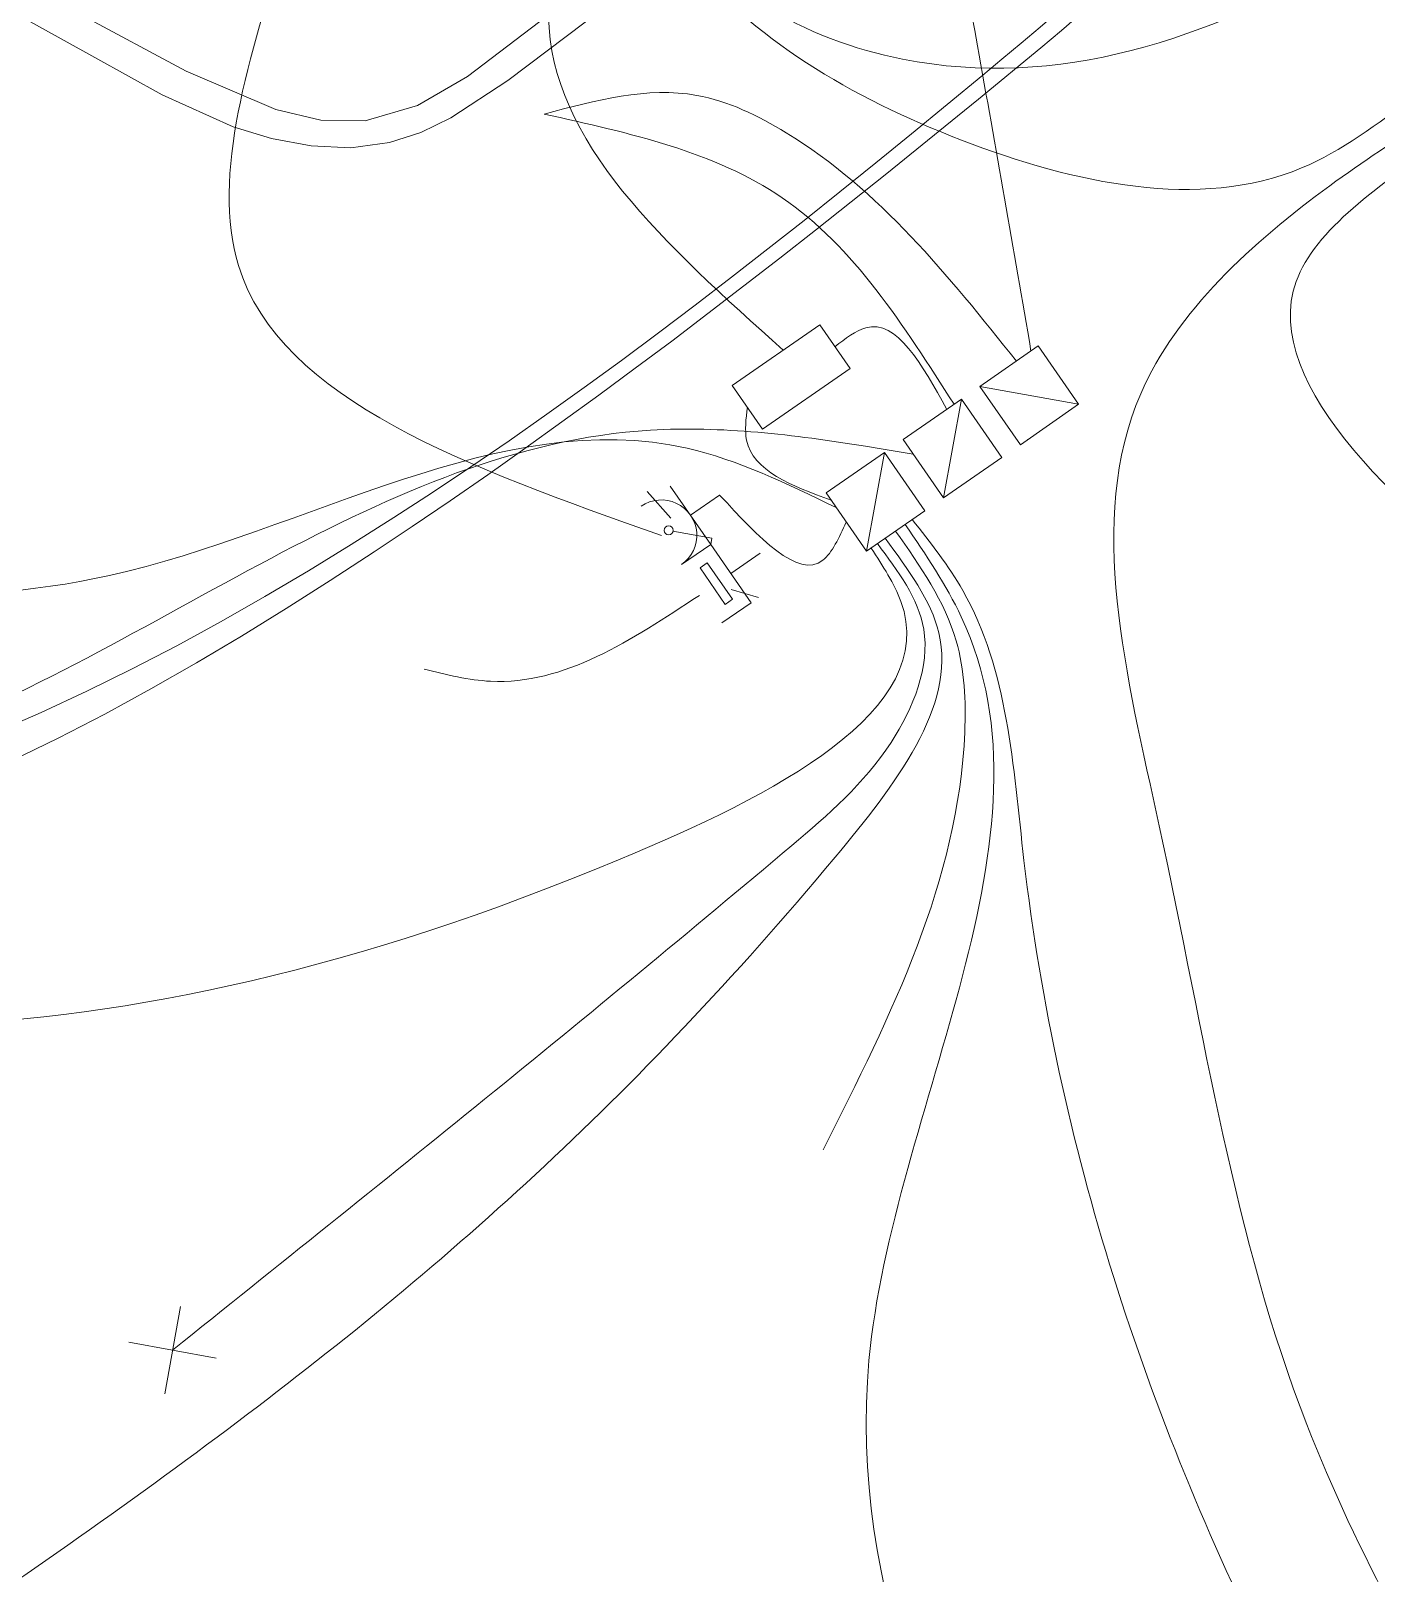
# Model space of a CAD drawing. Header units: metres. Extents: x 2747662.9 to 2747731.3, y 1250221.9 to 1250283.3.
# Drawn here: x 2747693.565 to 2747696.6, y 1250233.567 to 1250237.045 of the extents above; entities that cross this region are included whole.
import ezdxf

# ---------------------------------------------------------------- set-up
doc = ezdxf.new("R2010")
doc.units = ezdxf.units.M
doc.header["$MEASUREMENT"] = 0
doc.linetypes.add('EL_Boden', pattern=[900, 600, -300])
doc.layers.add('___elektro', color=7, linetype='Continuous')
doc.layers.add('___sanitär', color=7, linetype='Continuous')

msp = doc.modelspace()

# ---------------------------------------------------------------- linework, layer by layer
at = {"color": 30, "linetype": 'Continuous', "lineweight": 0, "true_color": 0xff8d1c}
for points, knots in [([(2747695.8211, 1250236.3233), (2747695.7813, 1250236.5529), (2747695.7416, 1250236.7826), (2747695.7003, 1250237.012), (2747695.6344, 1250237.3779), (2747695.5646, 1250237.7431), (2747695.5353, 1250238.1154), (2747695.5039, 1250238.5141), (2747695.519, 1250238.9211), (2747695.6128, 1250239.3079), (2747695.6526, 1250239.4719), (2747695.7066, 1250239.6323), (2747695.7606, 1250239.7927)], [0, 0, 0, 0, 1, 1, 1, 2, 2, 2, 3, 3, 3, 4, 4, 4, 4]), ([(2747698.8496, 1250238.7617), (2747698.3998, 1250238.4966), (2747697.9501, 1250238.2316), (2747697.4883, 1250237.8901), (2747696.872, 1250237.4345), (2747696.2342, 1250236.8429), (2747695.5316, 1250236.9817), (2747695.4224, 1250237.0033), (2747695.3116, 1250237.0425), (2747695.2194, 1250237.1043), (2747695.0838, 1250237.1953), (2747694.9884, 1250237.335), (2747694.8931, 1250237.4748)], [0, 0, 0, 0, 1, 1, 1, 2, 2, 2, 3, 3, 3, 4, 4, 4, 4]), ([(2747694.8374, 1250237.4849), (2747694.7846, 1250237.3461), (2747694.7318, 1250237.2074), (2747694.7331, 1250237.0785), (2747694.736, 1250236.7958), (2747694.9991, 1250236.5607), (2747695.2623, 1250236.3255)], [0, 0, 0, 0, 1, 1, 1, 2, 2, 2, 2]), ([(2747694.8766, 1250237.4634), (2747694.9265, 1250237.3795), (2747694.9765, 1250237.2956), (2747695.0362, 1250237.221), (2747695.192, 1250237.0264), (2747695.4146, 1250236.8951), (2747695.6647, 1250236.7989), (2747695.9188, 1250236.7012), (2747696.2014, 1250236.6398), (2747696.4315, 1250236.7362), (2747696.5215, 1250236.7739), (2747696.6036, 1250236.8359), (2747696.6856, 1250236.8978)], [0, 0, 0, 0, 1, 1, 1, 2, 2, 2, 3, 3, 3, 4, 4, 4, 4]), ([(2747694.1432, 1250237.2578), (2747694.0575, 1250236.9882), (2747693.9717, 1250236.7185), (2747694.0337, 1250236.5162), (2747694.1273, 1250236.211), (2747694.5573, 1250236.0592), (2747694.9874, 1250235.9074)], [0, 0, 0, 0, 1, 1, 1, 2, 2, 2, 2]), ([(2747695.7882, 1250236.3005), (2747695.6342, 1250236.4934), (2747695.4803, 1250236.6863), (2747695.269, 1250236.8157), (2747695.2058, 1250236.8544), (2747695.1375, 1250236.8874), (2747695.0673, 1250236.9), (2747694.9559, 1250236.9201), (2747694.8395, 1250236.889), (2747694.7231, 1250236.8579)], [0, 0, 0, 0, 1, 1, 1, 2, 2, 2, 3, 3, 3, 3]), ([(2747695.6475, 1250236.2031), (2747695.5341, 1250236.3812), (2747695.4207, 1250236.5593), (2747695.2598, 1250236.6691), (2747695.1088, 1250236.7721), (2747694.916, 1250236.815), (2747694.7231, 1250236.8579)], [0, 0, 0, 0, 1, 1, 1, 2, 2, 2, 2]), ([(2747696.877, 1250233.0516), (2747696.7166, 1250233.3314), (2747696.5561, 1250233.6112), (2747696.4431, 1250233.902), (2747696.2784, 1250234.3255), (2747696.2144, 1250234.7722), (2747696.1104, 1250235.252), (2747696.0373, 1250235.5888), (2747695.9447, 1250235.9418), (2747696.0685, 1250236.227), (2747696.149, 1250236.4123), (2747696.3208, 1250236.569), (2747696.495, 1250236.696), (2747696.5696, 1250236.7505), (2747696.6447, 1250236.7995), (2747696.7198, 1250236.8485)], [0, 0, 0, 0, 1, 1, 1, 2, 2, 2, 3, 3, 3, 4, 4, 4, 5, 5, 5, 5]), ([(2747697.8691, 1250235.1782), (2747697.5844, 1250235.3287), (2747697.2997, 1250235.4791), (2747696.9626, 1250235.7307), (2747696.6687, 1250235.9501), (2747696.335, 1250236.2464), (2747696.4192, 1250236.4801), (2747696.4612, 1250236.5969), (2747696.6076, 1250236.698), (2747696.7539, 1250236.7992)], [0, 0, 0, 0, 1, 1, 1, 2, 2, 2, 3, 3, 3, 3]), ([(2747695.6311, 1250236.1917), (2747695.575, 1250236.2935), (2747695.519, 1250236.3953), (2747695.4483, 1250236.3757), (2747695.4261, 1250236.3695), (2747695.4024, 1250236.3513), (2747695.3787, 1250236.3331)], [0, 0, 0, 0, 1, 1, 1, 2, 2, 2, 2]), ([(2747692.6751, 1250235.8169), (2747693.0313, 1250235.7774), (2747693.3876, 1250235.738), (2747693.7425, 1250235.817), (2747694.1863, 1250235.9158), (2747694.6281, 1250236.1999), (2747695.0458, 1250236.104), (2747695.159, 1250236.078), (2747695.2703, 1250236.0242), (2747695.3817, 1250235.9703)], [0, 0, 0, 0, 1, 1, 1, 2, 2, 2, 3, 3, 3, 3]), ([(2747695.3703, 1250235.9867), (2747695.2819, 1250236.0195), (2747695.1935, 1250236.0522), (2747695.1796, 1250236.1223), (2747695.1752, 1250236.1445), (2747695.1783, 1250236.1705), (2747695.1814, 1250236.1965)], [0, 0, 0, 0, 1, 1, 1, 2, 2, 2, 2]), ([(2747695.5552, 1250236.0905), (2747695.5194, 1250236.0966), (2747695.4836, 1250236.1027), (2747695.4475, 1250236.1085), (2747695.2871, 1250236.1344), (2747695.1219, 1250236.1544), (2747694.9629, 1250236.1448), (2747694.3611, 1250236.1082), (2747693.8471, 1250235.6464), (2747693.2655, 1250235.4369), (2747692.8028, 1250235.2702), (2747692.2973, 1250235.2631), (2747691.8078, 1250235.3122), (2747691.4454, 1250235.3485), (2747691.0917, 1250235.4156), (2747690.738, 1250235.4827)], [0, 0, 0, 0, 1, 1, 1, 2, 2, 2, 3, 3, 3, 4, 4, 4, 5, 5, 5, 5]), ([(2747695.1189, 1250235.9985), (2747695.2073, 1250235.903), (2747695.2958, 1250235.8075), (2747695.3518, 1250235.8516), (2747695.3722, 1250235.8677), (2747695.3884, 1250235.9026), (2747695.4045, 1250235.9374)], [0, 0, 0, 0, 1, 1, 1, 2, 2, 2, 2]), ([(2747695.5158, 1250235.9172), (2747695.5712, 1250235.838), (2747695.6265, 1250235.7588), (2747695.6524, 1250235.6693), (2747695.6712, 1250235.6041), (2747695.6745, 1250235.5333), (2747695.6717, 1250235.4639), (2747695.6582, 1250235.1292), (2747695.5054, 1250234.8255), (2747695.3526, 1250234.5217)], [0, 0, 0, 0, 1, 1, 1, 2, 2, 2, 3, 3, 3, 3]), ([(2747695.8612, 1250232.5709), (2747695.6345, 1250233.0507), (2747695.4078, 1250233.5306), (2747695.4557, 1250234.0466), (2747695.5085, 1250234.6166), (2747695.8963, 1250235.2307), (2747695.6637, 1250235.724), (2747695.6302, 1250235.7951), (2747695.5838, 1250235.8636), (2747695.5375, 1250235.9322)], [0, 0, 0, 0, 1, 1, 1, 2, 2, 2, 3, 3, 3, 3]), ([(2747697.0499, 1250232.1864), (2747696.8073, 1250232.5708), (2747696.5647, 1250232.9553), (2747696.3633, 1250233.3593), (2747696.0819, 1250233.9238), (2747695.881, 1250234.5264), (2747695.8053, 1250235.1744), (2747695.7805, 1250235.3873), (2747695.7691, 1250235.6052), (2747695.6674, 1250235.783), (2747695.6353, 1250235.839), (2747695.5943, 1250235.8911), (2747695.5532, 1250235.9431)], [0, 0, 0, 0, 1, 1, 1, 2, 2, 2, 3, 3, 3, 4, 4, 4, 4]), ([(2747695.4606, 1250235.8789), (2747695.4869, 1250235.8383), (2747695.5132, 1250235.7977), (2747695.5276, 1250235.7585), (2747695.6178, 1250235.5127), (2747695.2392, 1250235.3205), (2747694.8907, 1250235.1755), (2747693.7098, 1250234.6839), (2747692.8736, 1250234.7331), (2747691.9709, 1250234.9883), (2747691.5692, 1250235.1018), (2747691.1542, 1250235.2562), (2747690.7393, 1250235.4106)], [0, 0, 0, 0, 1, 1, 1, 2, 2, 2, 3, 3, 3, 4, 4, 4, 4]), ([(2747692.3931, 1250232.8), (2747692.9508, 1250233.1579), (2747693.5086, 1250233.5158), (2747694.0089, 1250233.8911), (2747694.4919, 1250234.2534), (2747694.9213, 1250234.6319), (2747695.3792, 1250235.1815), (2747695.5148, 1250235.3443), (2747695.6529, 1250235.522), (2747695.6134, 1250235.6873), (2747695.596, 1250235.7601), (2747695.5442, 1250235.8305), (2747695.4923, 1250235.9009)], [0, 0, 0, 0, 1, 1, 1, 2, 2, 2, 3, 3, 3, 4, 4, 4, 4]), ([(2747693.885, 1250234.0699), (2747694.3555, 1250234.4465), (2747694.8259, 1250234.8232), (2747695.2816, 1250235.2082), (2747695.3632, 1250235.2772), (2747695.4443, 1250235.3464), (2747695.5056, 1250235.4403), (2747695.5561, 1250235.5178), (2747695.5932, 1250235.6122), (2747695.5791, 1250235.696), (2747695.5675, 1250235.765), (2747695.5211, 1250235.8269), (2747695.4748, 1250235.8888)], [0, 0, 0, 0, 1, 1, 1, 2, 2, 2, 3, 3, 3, 4, 4, 4, 4]), ([(2747695.0731, 1250235.7722), (2747694.9201, 1250235.6711), (2747694.7671, 1250235.5701), (2747694.6024, 1250235.5784), (2747694.5532, 1250235.5809), (2747694.5028, 1250235.5932), (2747694.4525, 1250235.6055)], [0, 0, 0, 0, 1, 1, 1, 2, 2, 2, 2])]:
    msp.add_open_spline(points, degree=3, knots=knots, dxfattribs=at)
at = {"color": 30, "linetype": 'EL_Boden', "lineweight": 0, "true_color": 0xff8d1c}
for points in [[(2747696.3403, 1250239.0442), (2747696.4461, 1250238.8942), (2747696.5518, 1250238.7441), (2747696.607, 1250238.5708), (2747696.683, 1250238.332), (2747696.663, 1250238.0492), (2747696.5507, 1250237.8244), (2747696.5024, 1250237.7276), (2747696.437, 1250237.6416), (2747696.3671, 1250237.5598), (2747696.1723, 1250237.3318), (2747695.9431, 1250237.1371), (2747695.7122, 1250236.9456), (2747695.285, 1250236.5913), (2747694.8521, 1250236.2485), (2747694.384, 1250235.9475), (2747693.8751, 1250235.6201), (2747693.3245, 1250235.342), (2747692.726, 1250235.23), (2747692.3917, 1250235.1674), (2747692.0424, 1250235.1566), (2747691.7312, 1250235.0601), (2747691.4232, 1250234.9645), (2747691.1526, 1250234.7849), (2747690.8412, 1250234.6065), (2747690.585, 1250234.4598), (2747690.3011, 1250234.3139), (2747690.0507, 1250234.3818), (2747689.9394, 1250234.412), (2747689.8347, 1250234.4844), (2747689.73, 1250234.5568)], [(2747696.3412, 1250239.0344), (2747696.4916, 1250238.8893), (2747696.642, 1250238.7442), (2747696.705, 1250238.5626), (2747696.7906, 1250238.3155), (2747696.7143, 1250238.0008), (2747696.5711, 1250237.7631), (2747696.5132, 1250237.667), (2747696.4443, 1250237.5835), (2747696.3715, 1250237.5032), (2747696.1565, 1250237.2662), (2747695.9066, 1250237.057), (2747695.6557, 1250236.853), (2747695.2296, 1250236.5064), (2747694.8006, 1250236.1748), (2747694.3395, 1250235.8701), (2747693.8156, 1250235.5239), (2747693.2502, 1250235.2125), (2747692.6344, 1250235.1107), (2747692.3372, 1250235.0615), (2747692.0283, 1250235.0612), (2747691.7423, 1250234.9854), (2747691.4063, 1250234.8963), (2747691.1021, 1250234.7029), (2747690.7968, 1250234.51), (2747690.3583, 1250234.233), (2747689.9177, 1250233.9569), (2747689.4313, 1250233.8423), (2747689.1534, 1250233.7769), (2747688.8605, 1250233.7643), (2747688.5676, 1250233.7516)]]:
    msp.add_open_spline(points, degree=3, knots=[0, 0, 0, 0, 1, 1, 1, 2, 2, 2, 3, 3, 3, 4, 4, 4, 5, 5, 5, 6, 6, 6, 7, 7, 7, 8, 8, 8, 9, 9, 9, 10, 10, 10, 10], dxfattribs=at)
at = {"layer": '___elektro', "color": 30, "linetype": 'Continuous', "lineweight": 0, "true_color": 0xff8d1c}
for p, q in [((2747695.1472, 1250236.2458), (2747695.3445, 1250236.3825)), ((2747695.3281, 1250236.3711), (2747695.3281, 1250236.3711)), ((2747695.4129, 1250236.2838), (2747695.3445, 1250236.3825)), ((2747695.3559, 1250236.366), (2747695.356, 1250236.366)), ((2747695.2788, 1250236.3369), (2747695.2788, 1250236.3369)), ((2747695.2952, 1250236.3483), (2747695.2952, 1250236.3483)), ((2747695.3116, 1250236.3597), (2747695.3117, 1250236.3597)), ((2747695.3673, 1250236.3496), (2747695.3673, 1250236.3496)), ((2747695.3787, 1250236.3331), (2747695.3787, 1250236.3332)), ((2747695.8375, 1250236.3347), (2747695.706, 1250236.2436)), ((2747695.9286, 1250236.2031), (2747695.8375, 1250236.3347)), ((2747695.2294, 1250236.3027), (2747695.2295, 1250236.3028)), ((2747695.2459, 1250236.3141), (2747695.2459, 1250236.3142)), ((2747695.2623, 1250236.3255), (2747695.2624, 1250236.3255)), ((2747695.3901, 1250236.3167), (2747695.3901, 1250236.3167)), ((2747695.4015, 1250236.3003), (2747695.4015, 1250236.3003)), ((2747695.7882, 1250236.3005), (2747695.7882, 1250236.3005)), ((2747695.8046, 1250236.3119), (2747695.8047, 1250236.3119)), ((2747695.8211, 1250236.3233), (2747695.8211, 1250236.3233)), ((2747695.8489, 1250236.3182), (2747695.8489, 1250236.3183)), ((2747695.8603, 1250236.3018), (2747695.8603, 1250236.3018)), ((2747695.1637, 1250236.2572), (2747695.1637, 1250236.2572)), ((2747695.1801, 1250236.2686), (2747695.1802, 1250236.2686)), ((2747695.1966, 1250236.28), (2747695.1966, 1250236.28)), ((2747695.213, 1250236.2914), (2747695.213, 1250236.2914)), ((2747695.2156, 1250236.1472), (2747695.4129, 1250236.2838)), ((2747695.38, 1250236.261), (2747695.38, 1250236.2611)), ((2747695.3964, 1250236.2724), (2747695.3965, 1250236.2725)), ((2747695.7388, 1250236.2663), (2747695.7389, 1250236.2664)), ((2747695.7553, 1250236.2777), (2747695.7553, 1250236.2777)), ((2747695.7717, 1250236.2891), (2747695.7718, 1250236.2891)), ((2747695.8717, 1250236.2853), (2747695.8717, 1250236.2854)), ((2747695.883, 1250236.2689), (2747695.8831, 1250236.2689)), ((2747695.2156, 1250236.1472), (2747695.1472, 1250236.2458)), ((2747695.1586, 1250236.2294), (2747695.1587, 1250236.2294)), ((2747695.3306, 1250236.2269), (2747695.3307, 1250236.2269)), ((2747695.3471, 1250236.2383), (2747695.3471, 1250236.2383)), ((2747695.3635, 1250236.2496), (2747695.3636, 1250236.2497)), ((2747695.706, 1250236.2436), (2747695.7971, 1250236.112)), ((2747695.9286, 1250236.2031), (2747695.706, 1250236.2436)), ((2747695.7174, 1250236.2271), (2747695.7174, 1250236.2271)), ((2747695.7224, 1250236.2549), (2747695.7224, 1250236.255)), ((2747695.8944, 1250236.2525), (2747695.8945, 1250236.2525)), ((2747695.9058, 1250236.236), (2747695.9059, 1250236.236)), ((2747695.17, 1250236.2129), (2747695.17, 1250236.2129)), ((2747695.1814, 1250236.1965), (2747695.1814, 1250236.1965)), ((2747695.2813, 1250236.1927), (2747695.2814, 1250236.1927)), ((2747695.2978, 1250236.2041), (2747695.2978, 1250236.2041)), ((2747695.3142, 1250236.2155), (2747695.3142, 1250236.2155)), ((2747695.664, 1250236.2145), (2747695.5325, 1250236.1234)), ((2747695.6236, 1250235.9918), (2747695.664, 1250236.2145)), ((2747695.6311, 1250236.1917), (2747695.6311, 1250236.1917)), ((2747695.6475, 1250236.2031), (2747695.6476, 1250236.2031)), ((2747695.7551, 1250236.0829), (2747695.664, 1250236.2145)), ((2747695.6754, 1250236.198), (2747695.6754, 1250236.1981)), ((2747695.7287, 1250236.2107), (2747695.7288, 1250236.2107)), ((2747695.7401, 1250236.1942), (2747695.7402, 1250236.1943)), ((2747695.7971, 1250236.112), (2747695.9286, 1250236.2031)), ((2747695.9122, 1250236.1917), (2747695.9122, 1250236.1918)), ((2747695.9172, 1250236.2196), (2747695.9173, 1250236.2196)), ((2747695.1928, 1250236.18), (2747695.1928, 1250236.1801)), ((2747695.2042, 1250236.1636), (2747695.2042, 1250236.1636)), ((2747695.232, 1250236.1585), (2747695.232, 1250236.1586)), ((2747695.2484, 1250236.1699), (2747695.2485, 1250236.17)), ((2747695.2649, 1250236.1813), (2747695.2649, 1250236.1813)), ((2747695.5818, 1250236.1575), (2747695.5818, 1250236.1576)), ((2747695.5982, 1250236.1689), (2747695.5983, 1250236.169)), ((2747695.6147, 1250236.1803), (2747695.6147, 1250236.1803)), ((2747695.6868, 1250236.1816), (2747695.6868, 1250236.1816)), ((2747695.6982, 1250236.1652), (2747695.6982, 1250236.1652)), ((2747695.7515, 1250236.1778), (2747695.7516, 1250236.1778)), ((2747695.7629, 1250236.1614), (2747695.7629, 1250236.1614)), ((2747695.8628, 1250236.1576), (2747695.8629, 1250236.1576)), ((2747695.8793, 1250236.169), (2747695.8793, 1250236.169)), ((2747695.8957, 1250236.1804), (2747695.8958, 1250236.1804)), ((2747695.5325, 1250236.1234), (2747695.6236, 1250235.9918)), ((2747695.5489, 1250236.1348), (2747695.5489, 1250236.1348)), ((2747695.5653, 1250236.1461), (2747695.5654, 1250236.1462)), ((2747695.7095, 1250236.1487), (2747695.7096, 1250236.1487)), ((2747695.7209, 1250236.1323), (2747695.721, 1250236.1323)), ((2747695.7743, 1250236.1449), (2747695.7743, 1250236.1449)), ((2747695.7857, 1250236.1285), (2747695.7857, 1250236.1285)), ((2747695.8135, 1250236.1234), (2747695.8136, 1250236.1234)), ((2747695.83, 1250236.1348), (2747695.83, 1250236.1348)), ((2747695.8464, 1250236.1462), (2747695.8464, 1250236.1462)), ((2747695.4905, 1250236.0943), (2747695.359, 1250236.0032)), ((2747695.4501, 1250235.8717), (2747695.4905, 1250236.0943)), ((2747695.5816, 1250235.9628), (2747695.4905, 1250236.0943)), ((2747695.5438, 1250236.1069), (2747695.5439, 1250236.107)), ((2747695.5552, 1250236.0905), (2747695.5553, 1250236.0905)), ((2747695.7323, 1250236.1158), (2747695.7324, 1250236.1159)), ((2747695.7437, 1250236.0994), (2747695.7437, 1250236.0994)), ((2747695.4247, 1250236.0487), (2747695.4248, 1250236.0488)), ((2747695.4412, 1250236.0601), (2747695.4412, 1250236.0602)), ((2747695.4576, 1250236.0715), (2747695.4576, 1250236.0715)), ((2747695.474, 1250236.0829), (2747695.4741, 1250236.0829)), ((2747695.5019, 1250236.0778), (2747695.5019, 1250236.0779)), ((2747695.5133, 1250236.0614), (2747695.5133, 1250236.0614)), ((2747695.5666, 1250236.074), (2747695.5667, 1250236.0741)), ((2747695.578, 1250236.0576), (2747695.5781, 1250236.0576)), ((2747695.6236, 1250235.9918), (2747695.7551, 1250236.0829)), ((2747695.7058, 1250236.0488), (2747695.7058, 1250236.0488)), ((2747695.7222, 1250236.0602), (2747695.7223, 1250236.0602)), ((2747695.7387, 1250236.0716), (2747695.7387, 1250236.0716)), ((2747695.0987, 1250235.8872), (2747695.0076, 1250236.0187)), ((2747695.3754, 1250236.0146), (2747695.3754, 1250236.0146)), ((2747695.3918, 1250236.026), (2747695.3919, 1250236.026)), ((2747695.4083, 1250236.0373), (2747695.4083, 1250236.0374)), ((2747695.5246, 1250236.045), (2747695.5247, 1250236.045)), ((2747695.536, 1250236.0285), (2747695.5361, 1250236.0286)), ((2747695.5894, 1250236.0412), (2747695.5894, 1250236.0412)), ((2747695.6008, 1250236.0247), (2747695.6008, 1250236.0248)), ((2747695.6564, 1250236.0146), (2747695.6565, 1250236.0146)), ((2747695.6729, 1250236.026), (2747695.6729, 1250236.026)), ((2747695.6893, 1250236.0374), (2747695.6894, 1250236.0374)), ((2747695.0088, 1250235.9466), (2747694.9551, 1250236.0067)), ((2747695.0531, 1250235.953), (2747695.1189, 1250235.9985)), ((2747695.1189, 1250235.9985), (2747695.1189, 1250235.9986)), ((2747695.1189, 1250235.9985), (2747695.1189, 1250235.9986)), ((2747695.359, 1250236.0032), (2747695.4501, 1250235.8717)), ((2747695.3703, 1250235.9867), (2747695.3704, 1250235.9868)), ((2747695.5474, 1250236.0121), (2747695.5475, 1250236.0121)), ((2747695.5588, 1250235.9956), (2747695.5588, 1250235.9957)), ((2747695.5702, 1250235.9792), (2747695.5702, 1250235.9792)), ((2747695.6122, 1250236.0083), (2747695.6122, 1250236.0083)), ((2747695.64, 1250236.0032), (2747695.64, 1250236.0033)), ((2747695.3817, 1250235.9703), (2747695.3818, 1250235.9703)), ((2747695.3931, 1250235.9539), (2747695.3932, 1250235.9539)), ((2747695.4501, 1250235.8717), (2747695.5816, 1250235.9628)), ((2747695.5651, 1250235.9514), (2747695.5652, 1250235.9514)), ((2747695.0136, 1250235.917), (2747695.1012, 1250235.9011)), ((2747695.4045, 1250235.9374), (2747695.4045, 1250235.9374)), ((2747695.4159, 1250235.921), (2747695.4159, 1250235.921)), ((2747695.5158, 1250235.9172), (2747695.5159, 1250235.9172)), ((2747695.5323, 1250235.9286), (2747695.5323, 1250235.9286)), ((2747695.5487, 1250235.94), (2747695.5487, 1250235.94)), ((2747695.0329, 1250235.8417), (2747695.0987, 1250235.8872)), ((2747695.1012, 1250235.9011), (2747695.0987, 1250235.8872)), ((2747695.0987, 1250235.8872), (2747695.1898, 1250235.7557)), ((2747695.4273, 1250235.9045), (2747695.4273, 1250235.9046)), ((2747695.4387, 1250235.8881), (2747695.4387, 1250235.8881)), ((2747695.4665, 1250235.883), (2747695.4665, 1250235.8831)), ((2747695.4829, 1250235.8944), (2747695.483, 1250235.8945)), ((2747695.4994, 1250235.9058), (2747695.4994, 1250235.9058)), ((2747695.1442, 1250235.8214), (2747695.21, 1250235.867)), ((2747695.21, 1250235.867), (2747695.21, 1250235.867)), ((2747695.1449, 1250235.7854), (2747695.2062, 1250235.7671)), ((2747695.1898, 1250235.7557), (2747695.124, 1250235.7101)), ((2747693.8672, 1250233.9715), (2747693.9029, 1250234.1683)), ((2747693.9834, 1250234.052), (2747693.7866, 1250234.0877)), ((2747693.885, 1250234.0699), (2747693.8851, 1250234.0699))]:
    msp.add_line(p, q, dxfattribs=at)
msp.add_lwpolyline([(2747695.1316, 1250235.7519), (2747695.0747, 1250235.8341), (2747695.0911, 1250235.8455), (2747695.148, 1250235.7633)], close=True, dxfattribs=at)
msp.add_circle((2747695.0038, 1250235.9188), 0.01, dxfattribs=at)
msp.add_arc((2747694.9874, 1250235.9074), 0.08, 304.7099, 124.7099, dxfattribs=at)
at = {"layer": '___sanitär', "color": 106, "linetype": 'Continuous', "lineweight": 0, "true_color": 0x008a1e, "flags": 128}
for points in [[(2747694.8615, 1250237.0998), (2747694.6415, 1250236.9335), (2747694.5126, 1250236.8496), (2747694.4449, 1250236.8164), (2747694.3741, 1250236.7933), (2747694.2871, 1250236.7818), (2747694.1977, 1250236.7858), (2747694.1083, 1250236.8025), (2747694.0213, 1250236.8292), (2747693.8614, 1250236.9012), (2747693.7093, 1250236.9856), (2747693.4524, 1250237.1279)], [(2747694.7667, 1250237.1074), (2747694.5502, 1250236.9424), (2747694.4373, 1250236.8771), (2747694.3192, 1250236.8425), (2747694.2196, 1250236.8442), (2747694.1177, 1250236.8681), (2747693.916, 1250236.9542), (2747693.6776, 1250237.0823)]]:
    msp.add_lwpolyline(points, dxfattribs=at)

doc.saveas('drawing.dxf')
